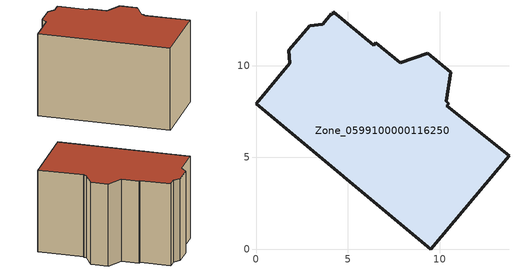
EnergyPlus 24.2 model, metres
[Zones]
Zone_0599100000116250
 floor ground (C_G): 4.2,12.93 6.41,11.1 6.52,11.23 7.83,10.14 9.35,10.65 10.6,9.63 10.34,8.06 10.49,7.93 10.38,7.8 13.75,5.1 9.5,0 0,7.91 1.84,10.12 1.77,10.83 2.92,12.16 3.64,12.24 4.1,12.81 4.18,12.75 z0
 wall outside (C_F): 7.83,10.14 6.52,11.23 6.41,11.1 4.2,12.93 4.18,12.75 4.1,12.81 3.64,12.24 2.92,12.16 1.77,10.83 1.84,10.12 0,7.91 9.5,0 13.75,5.1 10.38,7.8 10.49,7.93 10.34,8.06 10.6,9.63 9.35,10.65 7.83,10.14 z0:8
 roof outside (C_R): 6.41,11.1 4.2,12.93 4.18,12.75 4.1,12.81 3.64,12.24 2.92,12.16 1.77,10.83 1.84,10.12 0,7.91 9.5,0 13.75,5.1 10.38,7.8 10.49,7.93 10.34,8.06 10.6,9.63 9.35,10.65 7.83,10.14 6.52,11.23 z8
[BUILDING]
Pand.0599100000116250: North Axis=0; Terrain=City; Loads Convergence Tolerance Value=0.04; Temperature Convergence Tolerance Value=0.4; Solar Distribution=FullExterior; Maximum Number of Warmup Days=25; Minimum Number of Warmup Days=1
[Site:Location]
Rotterdam.The.Hague.AP_ZH_NLD Design_Conditions: Latitude=51.96; Longitude=4.45; Time Zone=1; Elevation=-4.5
[SITE:GROUNDTEMPERATURE:BUILDINGSURFACE]
18, 18, 18, 18, 18, 18, 18, 18, 18, 18, 18, 18
[MATERIAL] Thermal Absorptance=0.9; Solar Absorptance=0.7; Visible Absorptance=0.7
Name | Roughness | Thickness | Conductivity | Density | Specific Heat
G.TC.1946 | MediumSmooth | 0.15 | 1 | 540 | 1210
F.TC.1946 | Rough | 0.3 | 0.857143 | 1920 | 840
R.TC.1946 | MediumRough | 0.2 | 0.909091 | 1500 | 1000
[CONSTRUCTION]
C_G: G.TC.1946
C_F: F.TC.1946
C_R: R.TC.1946
[ZONE]
Zone_0599100000116250: Type=1; Multiplier=1; Ceiling Height=Autocalculate; Volume=Autocalculate; Floor Area=autocalculate; Part of Total Floor Area=Yes
[ZONEINFILTRATION:DESIGNFLOWRATE]
Infil_Zone_0599100000116250: Zone or ZoneList or Space or SpaceList=Zone_0599100000116250; Schedule=AlwaysOn; Design Flow Rate Calculation Method=Flow/Area; Flow Rate per Floor Area=0.003; Constant Term Coefficient=1; Temperature Term Coefficient=0; Velocity Term Coefficient=0; Velocity Squared Term Coefficient=0
[HVACTEMPLATE:ZONE:IDEALLOADSAIRSYSTEM]
Zone_0599100000116250: Maximum Heating Supply Air Temperature=50; Minimum Cooling Supply Air Temperature=13; Maximum Heating Supply Air Humidity Ratio=0.0156; Minimum Cooling Supply Air Humidity Ratio=0.0077; Heating Limit=NoLimit; Cooling Limit=NoLimit; Dehumidification Control Type=ConstantSensibleHeatRatio; Cooling Sensible Heat Ratio=0.7; Dehumidification Setpoint=60; Humidification Control Type=None; Humidification Setpoint=30; Outdoor Air Method=None; Outdoor Air Flow Rate per Person=0.00944; Outdoor Air Flow Rate per Zone Floor Area=0; Outdoor Air Flow Rate per Zone=0; Demand Controlled Ventilation Type=None; Outdoor Air Economizer Type=NoEconomizer; Heat Recovery Type=None; Sensible Heat Recovery Effectiveness=0.7; Latent Heat Recovery Effectiveness=0.65
[ZONECONTROL:THERMOSTAT]
ThermostatControl_Zone_0599100000116250: Zone or ZoneList=Zone_0599100000116250; Control Type Schedule=DualSetpointControlType; Control 1=Thermostat_Zone_0599100000116250; Temperature Difference Between Cutout And Setpoint=0
[THERMOSTATSETPOINT:DUALSETPOINT]
Thermostat_Zone_0599100000116250: Heating Setpoint Temperature Schedule=HeatingSetpoint_Zone_0599100000116250; Cooling Setpoint Temperature Schedule=CoolingSetpoint_Zone_0599100000116250
[SCHEDULE:COMPACT]
HeatingSetpoint_Zone_0599100000116250: Through: 12/31, For: AllDays, Until: 24:00, 21
CoolingSetpoint_Zone_0599100000116250: Through: 12/31, For: AllDays, Until: 24:00, 24
DualSetpointControlType: Through: 12/31, For: AllDays, Until: 24:00, 4
AlwaysOn: Through: 12/31, For: AllDays, Until: 24:00, 1
